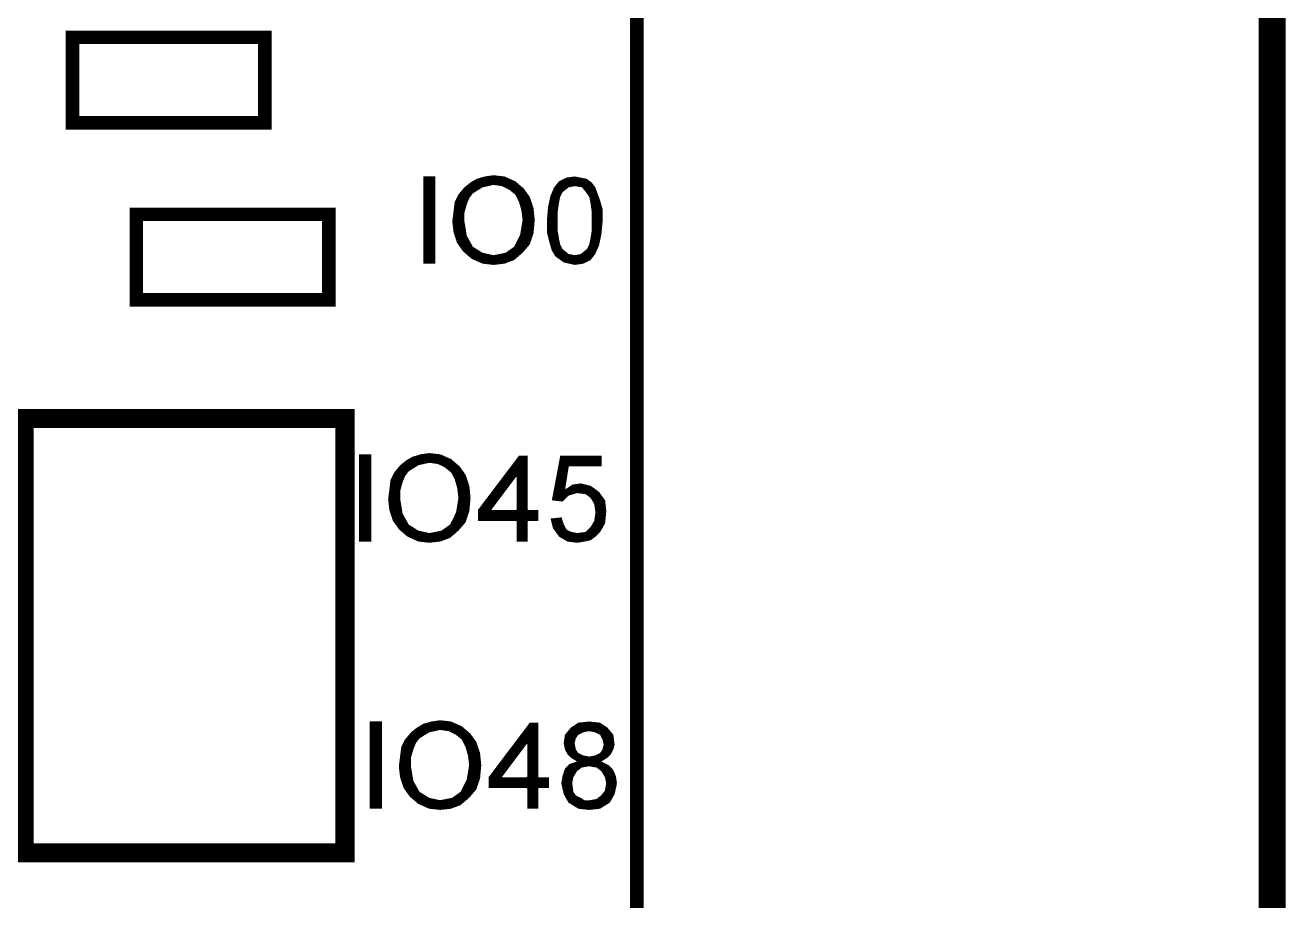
# Model space of a CAD drawing. Extents: x 1.22 to 3.09, y 1.23 to 6.
# Drawn here: x 2.4283 to 2.8925, y 4.3204 to 4.643 of the extents above; entities that cross this region are included whole.
import ezdxf

# ---------------------------------------------------------------- set-up
doc = ezdxf.new("R2010")
doc.units = 0
doc.layers.add('SST001126_PHO', color=11, linetype='CONTINUOUS')

msp = doc.modelspace()

# ---------------------------------------------------------------- linework, layer by layer
at = {"layer": 'SST001126_PHO'}
for points, const_width in [([(2.88754, 5.70633), (2.88754, 3.59783)], 0.01), ([(2.65354, 5.62687), (2.65354, 1.43433)], 0.005), ([(2.44573, 4.63852), (2.44573, 4.60702), (2.5166, 4.60702), (2.5166, 4.63852), (2.44573, 4.63852)], 0.005), ([(2.57885, 4.58676), (2.57538, 4.58676), (2.57538, 4.55562), (2.57885, 4.55562), (2.57885, 4.58676)], 0.001), ([(2.576, 4.55562), (2.576, 4.58676)], 0.001), ([(2.577, 4.55562), (2.577, 4.58676)], 0.001), ([(2.578, 4.55562), (2.578, 4.58676)], 0.001), ([(2.61545, 4.57119), (2.61502, 4.57555), (2.61372, 4.57944), (2.61157, 4.58246), (2.60854, 4.58505), (2.60466, 4.58677), (2.60078, 4.5872), (2.59776, 4.58677), (2.59473, 4.58591), (2.59258, 4.58462), (2.59041, 4.58288), (2.58825, 4.58029), (2.58698, 4.57774), (2.5861, 4.57074), (2.58654, 4.56683), (2.58783, 4.56294), (2.58999, 4.55992), (2.59301, 4.55733), (2.59689, 4.55561), (2.60078, 4.55517), (2.60468, 4.55561), (2.60811, 4.55689), (2.61114, 4.55949), (2.61373, 4.56251), (2.61502, 4.56638), (2.61545, 4.57119)], 0.001), ([(2.595, 4.58273), (2.595, 4.58598)], 0.001), ([(2.596, 4.58336), (2.596, 4.58627)], 0.001), ([(2.597, 4.58381), (2.597, 4.58655)], 0.001), ([(2.598, 4.58403), (2.598, 4.58681)], 0.001), ([(2.599, 4.58425), (2.599, 4.58695)], 0.001), ([(2.6, 4.58448), (2.6, 4.58709)], 0.001), ([(2.601, 4.58461), (2.601, 4.58718)], 0.001), ([(2.602, 4.58447), (2.602, 4.58707)], 0.001), ([(2.603, 4.58432), (2.603, 4.58696)], 0.001), ([(2.604, 4.58418), (2.604, 4.58685)], 0.001), ([(2.605, 4.5837), (2.605, 4.58662)], 0.001), ([(2.606, 4.5832), (2.606, 4.58618)], 0.001), ([(2.64046, 4.57514), (2.63959, 4.57818), (2.63783, 4.583), (2.63658, 4.58467), (2.63494, 4.5859), (2.63067, 4.58675), (2.62771, 4.58633), (2.62521, 4.58508), (2.62353, 4.58298), (2.62224, 4.57996), (2.62136, 4.57602), (2.62092, 4.57072), (2.62092, 4.56679), (2.6218, 4.56328), (2.62267, 4.56023), (2.62392, 4.55814), (2.62688, 4.55603), (2.63071, 4.55518), (2.63366, 4.5556), (2.63617, 4.55686), (2.63784, 4.55895), (2.63914, 4.56197), (2.64001, 4.56591), (2.64046, 4.57077), (2.64046, 4.57514)], 0.001), ([(2.627, 4.58272), (2.627, 4.58597)], 0.001), ([(2.628, 4.58352), (2.628, 4.58637)], 0.001), ([(2.629, 4.58386), (2.629, 4.58651)], 0.001), ([(2.63, 4.58406), (2.63, 4.58666)], 0.001), ([(2.631, 4.58414), (2.631, 4.58669)], 0.001), ([(2.632, 4.58398), (2.632, 4.58649)], 0.001), ([(2.633, 4.58381), (2.633, 4.58629)], 0.001), ([(2.634, 4.58325), (2.634, 4.58609)], 0.001), ([(2.61199, 4.57119), (2.61198, 4.57111), (2.61109, 4.56575), (2.61105, 4.56561), (2.60881, 4.56114), (2.60866, 4.56096), (2.60553, 4.55873), (2.60534, 4.55865), (2.60087, 4.55775), (2.60067, 4.55776), (2.59665, 4.55865), (2.59649, 4.55871), (2.59292, 4.56094), (2.59275, 4.56113), (2.59052, 4.56514), (2.59046, 4.5653), (2.58957, 4.57066), (2.58956, 4.57074), (2.58956, 4.57387), (2.58958, 4.57401), (2.59047, 4.57713), (2.59049, 4.57718), (2.59138, 4.57941), (2.59145, 4.57953), (2.59279, 4.58131), (2.59292, 4.58143), (2.59649, 4.58367), (2.59665, 4.58373), (2.60067, 4.58462), (2.60085, 4.58463), (2.60397, 4.58418), (2.60413, 4.58414), (2.6068, 4.5828), (2.60689, 4.58274), (2.60912, 4.58095)], 0.001), ([(2.59, 4.57547), (2.59, 4.58239)], 0.001), ([(2.591, 4.57845), (2.591, 4.58335)], 0.001), ([(2.592, 4.58026), (2.592, 4.58415)], 0.001), ([(2.593, 4.58148), (2.593, 4.58487)], 0.001), ([(2.594, 4.58211), (2.594, 4.58547)], 0.001), ([(2.607, 4.58265), (2.607, 4.58573)], 0.001), ([(2.608, 4.58185), (2.608, 4.58529)], 0.001), ([(2.609, 4.58105), (2.609, 4.58466)], 0.001), ([(2.61, 4.57931), (2.61, 4.5838)], 0.001), ([(2.611, 4.57674), (2.611, 4.58294)], 0.001), ([(2.612, 4.5605), (2.612, 4.58185)], 0.001), ([(2.623, 4.55968), (2.623, 4.58174)], 0.001), ([(2.63654, 4.56216), (2.63649, 4.56204), (2.6356, 4.56025), (2.63546, 4.56008), (2.63323, 4.5583), (2.63302, 4.5582), (2.63079, 4.55775), (2.63059, 4.55775), (2.62836, 4.5582), (2.62814, 4.5583), (2.62591, 4.56008), (2.62578, 4.56025), (2.62488, 4.56204), (2.62484, 4.56216), (2.62439, 4.5644), (2.62439, 4.56441), (2.62394, 4.56709), (2.62394, 4.56717), (2.62394, 4.57431), (2.62394, 4.57439), (2.62439, 4.57751), (2.62439, 4.57754), (2.62484, 4.57977), (2.62488, 4.5799), (2.62578, 4.58168), (2.62591, 4.58185), (2.62814, 4.58363), (2.62836, 4.58373), (2.63059, 4.58418), (2.63077, 4.58418), (2.63345, 4.58374), (2.63376, 4.58356), (2.63554, 4.58132), (2.63557, 4.58129), (2.63646, 4.57995), (2.63654, 4.57977)], 0.001), ([(2.624, 4.57479), (2.624, 4.58357)], 0.001), ([(2.625, 4.58013), (2.625, 4.58482)], 0.001), ([(2.626, 4.58192), (2.626, 4.58547)], 0.001), ([(2.635, 4.582), (2.635, 4.58586)], 0.001), ([(2.636, 4.58064), (2.636, 4.58511)], 0.001), ([(2.637, 4.57741), (2.637, 4.58411)], 0.001), ([(2.638, 4.55931), (2.638, 4.58254)], 0.001), ([(2.587, 4.56544), (2.587, 4.57779)], 0.001), ([(2.588, 4.56271), (2.588, 4.57979)], 0.001), ([(2.589, 4.56131), (2.589, 4.58119)], 0.001), ([(2.60912, 4.58095), (2.60926, 4.58079), (2.6106, 4.57811), (2.61063, 4.57802), (2.61153, 4.5749), (2.61154, 4.57482), (2.61199, 4.57125), (2.61199, 4.57119)], 0.001), ([(2.613, 4.56166), (2.613, 4.58045)], 0.001), ([(2.614, 4.56333), (2.614, 4.5786)], 0.001), ([(2.622, 4.56257), (2.622, 4.5789)], 0.001), ([(2.63654, 4.57977), (2.63698, 4.57754), (2.63699, 4.57751), (2.63743, 4.57439), (2.63744, 4.57431)], 0.001), ([(2.639, 4.56165), (2.639, 4.57979)], 0.001), ([(2.64, 4.56585), (2.64, 4.57673)], 0.001), ([(2.5401, 4.5418), (2.5401, 4.5733), (2.46923, 4.5733), (2.46923, 4.5418), (2.5401, 4.5418)], 0.005), ([(2.615, 4.56633), (2.615, 4.5756)], 0.001), ([(2.63744, 4.57431), (2.63744, 4.56717), (2.63743, 4.56709), (2.63698, 4.56441), (2.63698, 4.5644), (2.63654, 4.56216)], 0.001), ([(2.59, 4.55991), (2.59, 4.56808)], 0.001), ([(2.621, 4.56647), (2.621, 4.57169)], 0.001), ([(2.591, 4.55905), (2.591, 4.56428)], 0.001), ([(2.61, 4.55852), (2.61, 4.56352)], 0.001), ([(2.611, 4.55937), (2.611, 4.56552)], 0.001), ([(2.624, 4.55809), (2.624, 4.56676)], 0.001), ([(2.637, 4.55789), (2.637, 4.5645)], 0.001), ([(2.592, 4.5582), (2.592, 4.56248)], 0.001), ([(2.593, 4.55734), (2.593, 4.5609)], 0.001), ([(2.594, 4.55689), (2.594, 4.56027)], 0.001), ([(2.595, 4.55645), (2.595, 4.55965)], 0.001), ([(2.596, 4.556), (2.596, 4.55902)], 0.001), ([(2.597, 4.55559), (2.597, 4.55857)], 0.001), ([(2.598, 4.55548), (2.598, 4.55835)], 0.001), ([(2.599, 4.55537), (2.599, 4.55813)], 0.001), ([(2.603, 4.55542), (2.603, 4.55818)], 0.001), ([(2.604, 4.55553), (2.604, 4.55838)], 0.001), ([(2.605, 4.55573), (2.605, 4.55858)], 0.001), ([(2.606, 4.5561), (2.606, 4.55906)], 0.001), ([(2.607, 4.55648), (2.607, 4.55978)], 0.001), ([(2.608, 4.55685), (2.608, 4.56049)], 0.001), ([(2.609, 4.55766), (2.609, 4.56152)], 0.001), ([(2.625, 4.55737), (2.625, 4.5618)], 0.001), ([(2.626, 4.55666), (2.626, 4.56001)], 0.001), ([(2.627, 4.556), (2.627, 4.55921)], 0.001), ([(2.628, 4.55578), (2.628, 4.55841)], 0.001), ([(2.633, 4.55551), (2.633, 4.5582)], 0.001), ([(2.634, 4.55577), (2.634, 4.55891)], 0.001), ([(2.635, 4.55627), (2.635, 4.55971)], 0.001), ([(2.636, 4.55677), (2.636, 4.56105)], 0.001), ([(2.6, 4.55526), (2.6, 4.5579)], 0.001), ([(2.601, 4.5552), (2.601, 4.55778)], 0.001), ([(2.602, 4.55531), (2.602, 4.55798)], 0.001), ([(2.629, 4.55556), (2.629, 4.55807)], 0.001), ([(2.63, 4.55534), (2.63, 4.55787)], 0.001), ([(2.631, 4.55522), (2.631, 4.5578)], 0.001), ([(2.632, 4.55536), (2.632, 4.558)], 0.001), ([(2.54609, 4.49813), (2.54609, 4.33813), (2.42798, 4.33813), (2.42798, 4.49813), (2.54609, 4.49813)], 0.007), ([(2.55523, 4.4844), (2.55176, 4.4844), (2.55176, 4.45326), (2.55523, 4.45326), (2.55523, 4.4844)], 0.001), ([(2.552, 4.45326), (2.552, 4.4844)], 0.001), ([(2.553, 4.45326), (2.553, 4.4844)], 0.001), ([(2.554, 4.45326), (2.554, 4.4844)], 0.001), ([(2.555, 4.45326), (2.555, 4.4844)], 0.001), ([(2.59139, 4.47319), (2.5901, 4.47708), (2.58794, 4.48009), (2.58492, 4.48269), (2.58104, 4.48441), (2.57716, 4.48484), (2.57413, 4.48441), (2.57111, 4.48354), (2.56896, 4.48226), (2.56679, 4.48052), (2.56463, 4.47793), (2.56335, 4.47538), (2.56248, 4.46838), (2.56291, 4.46447), (2.56421, 4.46057), (2.56637, 4.45756), (2.56939, 4.45497), (2.57327, 4.45324), (2.57715, 4.45281), (2.58106, 4.45325), (2.58449, 4.45453), (2.58751, 4.45713), (2.5901, 4.46015), (2.59139, 4.46402), (2.59183, 4.46883)], 0.001), ([(2.573, 4.48136), (2.573, 4.48408)], 0.001), ([(2.574, 4.48158), (2.574, 4.48437)], 0.001), ([(2.575, 4.48181), (2.575, 4.48453)], 0.001), ([(2.576, 4.48203), (2.576, 4.48468)], 0.001), ([(2.577, 4.48225), (2.577, 4.48482)], 0.001), ([(2.578, 4.48216), (2.578, 4.48475)], 0.001), ([(2.579, 4.48202), (2.579, 4.48464)], 0.001), ([(2.58, 4.48187), (2.58, 4.48453)], 0.001), ([(2.581, 4.48153), (2.581, 4.48441)], 0.001), ([(2.582, 4.48103), (2.582, 4.48398)], 0.001), ([(2.61683, 4.46386), (2.61332, 4.46386), (2.61282, 4.46436), (2.61282, 4.48395), (2.61044, 4.48395), (2.59551, 4.4642), (2.59551, 4.46085), (2.6093, 4.46085), (2.6098, 4.46035), (2.6098, 4.45326), (2.61282, 4.45326), (2.61282, 4.46035), (2.61332, 4.46085), (2.61683, 4.46085), (2.61683, 4.46386)], 0.001), ([(2.611, 4.45326), (2.611, 4.48395)], 0.001), ([(2.612, 4.45326), (2.612, 4.48395)], 0.001), ([(2.64183, 4.46391), (2.6414, 4.46775), (2.6393, 4.4707), (2.63632, 4.47283), (2.63293, 4.47368), (2.63002, 4.47326), (2.62743, 4.47154), (2.62665, 4.47195), (2.62666, 4.47203), (2.628, 4.48051), (2.62849, 4.48093), (2.64005, 4.48093), (2.64005, 4.48395), (2.62578, 4.48395), (2.62284, 4.46837), (2.62608, 4.46801), (2.62814, 4.47007), (2.62836, 4.4702), (2.63148, 4.47109), (2.63169, 4.47111), (2.63481, 4.47066), (2.63504, 4.47057), (2.63683, 4.46923), (2.63696, 4.46908), (2.6383, 4.46685), (2.63836, 4.46667), (2.63881, 4.46354), (2.63882, 4.46347), (2.63881, 4.4634), (2.63836, 4.46027), (2.6383, 4.46009), (2.63696, 4.45786), (2.63688, 4.45776), (2.6351, 4.45597), (2.63481, 4.45583), (2.63169, 4.45539), (2.63152, 4.45539), (2.62929, 4.45584), (2.62916, 4.45588), (2.62738, 4.45677), (2.62715, 4.457), (2.62626, 4.45878), (2.62623, 4.45885), (2.62547, 4.46114), (2.62242, 4.4608), (2.62315, 4.45788), (2.62527, 4.45492), (2.62821, 4.45324), (2.63161, 4.45281), (2.63421, 4.45325), (2.63632, 4.45367), (2.63799, 4.45492), (2.6397, 4.45663), (2.6414, 4.45961), (2.64183, 4.46391)], 0.001), ([(2.626, 4.46802), (2.626, 4.48395)], 0.001), ([(2.627, 4.47418), (2.627, 4.48395)], 0.001), ([(2.628, 4.48051), (2.628, 4.48395)], 0.001), ([(2.629, 4.48093), (2.629, 4.48395)], 0.001), ([(2.63, 4.48093), (2.63, 4.48395)], 0.001), ([(2.631, 4.48093), (2.631, 4.48395)], 0.001), ([(2.632, 4.48093), (2.632, 4.48395)], 0.001), ([(2.633, 4.48093), (2.633, 4.48395)], 0.001), ([(2.634, 4.48093), (2.634, 4.48395)], 0.001), ([(2.635, 4.48093), (2.635, 4.48395)], 0.001), ([(2.636, 4.48093), (2.636, 4.48395)], 0.001), ([(2.637, 4.48093), (2.637, 4.48395)], 0.001), ([(2.638, 4.48093), (2.638, 4.48395)], 0.001), ([(2.639, 4.48093), (2.639, 4.48395)], 0.001), ([(2.64, 4.48093), (2.64, 4.48395)], 0.001), ([(2.58837, 4.46883), (2.58836, 4.46875), (2.58747, 4.46339), (2.58742, 4.46325), (2.58519, 4.45878), (2.58503, 4.4586), (2.58191, 4.45637), (2.58172, 4.45628), (2.57725, 4.45539), (2.57705, 4.45539), (2.57303, 4.45629), (2.57287, 4.45635), (2.5693, 4.45858), (2.56913, 4.45876), (2.5669, 4.46278), (2.56684, 4.46294), (2.56595, 4.4683), (2.56594, 4.46838), (2.56594, 4.47151), (2.56596, 4.47164), (2.56685, 4.47477), (2.56687, 4.47482), (2.56776, 4.47705), (2.56783, 4.47716), (2.56917, 4.47895), (2.5693, 4.47907), (2.57287, 4.4813), (2.57303, 4.48137), (2.57705, 4.48226), (2.57723, 4.48227), (2.58035, 4.48182), (2.5805, 4.48177), (2.58318, 4.48044), (2.58327, 4.48038), (2.5855, 4.47859), (2.58564, 4.47843), (2.58698, 4.47575), (2.58701, 4.47566), (2.5879, 4.47254), (2.58792, 4.47246), (2.58837, 4.46889), (2.58837, 4.46883)], 0.001), ([(2.566, 4.47178), (2.566, 4.47957)], 0.001), ([(2.567, 4.47514), (2.567, 4.48069)], 0.001), ([(2.568, 4.47739), (2.568, 4.48149)], 0.001), ([(2.569, 4.47873), (2.569, 4.48228)], 0.001), ([(2.57, 4.47951), (2.57, 4.48288)], 0.001), ([(2.571, 4.48013), (2.571, 4.48348)], 0.001), ([(2.572, 4.48076), (2.572, 4.4838)], 0.001), ([(2.583, 4.48053), (2.583, 4.48354)], 0.001), ([(2.584, 4.4798), (2.584, 4.4831)], 0.001), ([(2.585, 4.479), (2.585, 4.48262)], 0.001), ([(2.586, 4.4777), (2.586, 4.48176)], 0.001), ([(2.587, 4.47569), (2.587, 4.4809)], 0.001), ([(2.588, 4.47181), (2.588, 4.48002)], 0.001), ([(2.607, 4.47463), (2.607, 4.4794)], 0.001), ([(2.608, 4.47597), (2.608, 4.48072)], 0.001), ([(2.609, 4.47726), (2.609, 4.48205)], 0.001), ([(2.61, 4.45326), (2.61, 4.48337)], 0.001), ([(2.625, 4.46813), (2.625, 4.47981)], 0.001), ([(2.564, 4.46121), (2.564, 4.47667)], 0.001), ([(2.565, 4.45947), (2.565, 4.47837)], 0.001), ([(2.589, 4.45886), (2.589, 4.47862)], 0.001), ([(2.59, 4.46003), (2.59, 4.47722)], 0.001), ([(2.6098, 4.47686), (2.6098, 4.46436), (2.6093, 4.46386), (2.59992, 4.46386), (2.59942, 4.46436), (2.59952, 4.46466), (2.6089, 4.47716), (2.6098, 4.47686)], 0.001), ([(2.604, 4.47063), (2.604, 4.47543)], 0.001), ([(2.605, 4.47197), (2.605, 4.47675)], 0.001), ([(2.606, 4.4733), (2.606, 4.47808)], 0.001), ([(2.563, 4.46421), (2.563, 4.47254)], 0.001), ([(2.591, 4.46284), (2.591, 4.47437)], 0.001), ([(2.59183, 4.46883), (2.59139, 4.47319)], 0.001), ([(2.6, 4.4653), (2.6, 4.47014)], 0.001), ([(2.601, 4.46663), (2.601, 4.47146)], 0.001), ([(2.602, 4.46797), (2.602, 4.47278)], 0.001), ([(2.603, 4.4693), (2.603, 4.47411)], 0.001), ([(2.624, 4.46824), (2.624, 4.47453)], 0.001), ([(2.627, 4.46893), (2.627, 4.47148)], 0.001), ([(2.628, 4.46993), (2.628, 4.47191)], 0.001), ([(2.629, 4.47038), (2.629, 4.47258)], 0.001), ([(2.63, 4.47067), (2.63, 4.47325)], 0.001), ([(2.631, 4.47096), (2.631, 4.4734)], 0.001), ([(2.632, 4.47106), (2.632, 4.47354)], 0.001), ([(2.633, 4.47092), (2.633, 4.47366)], 0.001), ([(2.634, 4.47078), (2.634, 4.47341)], 0.001), ([(2.635, 4.4706), (2.635, 4.47316)], 0.001), ([(2.636, 4.46985), (2.636, 4.47291)], 0.001), ([(2.637, 4.46902), (2.637, 4.47234)], 0.001), ([(2.638, 4.46735), (2.638, 4.47163)], 0.001), ([(2.639, 4.45593), (2.639, 4.47091)], 0.001), ([(2.566, 4.45807), (2.566, 4.46798)], 0.001), ([(2.588, 4.45769), (2.588, 4.46657)], 0.001), ([(2.597, 4.46085), (2.597, 4.46616)], 0.001), ([(2.598, 4.46085), (2.598, 4.46749)], 0.001), ([(2.599, 4.46085), (2.599, 4.46881)], 0.001), ([(2.623, 4.46835), (2.623, 4.46924)], 0.001), ([(2.64, 4.45716), (2.64, 4.46972)], 0.001), ([(2.641, 4.45891), (2.641, 4.46832)], 0.001), ([(2.567, 4.45702), (2.567, 4.46259)], 0.001), ([(2.568, 4.45616), (2.568, 4.46079)], 0.001), ([(2.587, 4.45669), (2.587, 4.4624)], 0.001), ([(2.596, 4.46085), (2.596, 4.46484)], 0.001), ([(2.6, 4.46085), (2.6, 4.46386)], 0.001), ([(2.601, 4.46085), (2.601, 4.46386)], 0.001), ([(2.602, 4.46085), (2.602, 4.46386)], 0.001), ([(2.603, 4.46085), (2.603, 4.46386)], 0.001), ([(2.604, 4.46085), (2.604, 4.46386)], 0.001), ([(2.605, 4.46085), (2.605, 4.46386)], 0.001), ([(2.606, 4.46085), (2.606, 4.46386)], 0.001), ([(2.607, 4.46085), (2.607, 4.46386)], 0.001), ([(2.608, 4.46085), (2.608, 4.46386)], 0.001), ([(2.609, 4.46085), (2.609, 4.46386)], 0.001), ([(2.613, 4.46073), (2.613, 4.46398)], 0.001), ([(2.614, 4.46085), (2.614, 4.46386)], 0.001), ([(2.615, 4.46085), (2.615, 4.46386)], 0.001), ([(2.616, 4.46085), (2.616, 4.46386)], 0.001), ([(2.623, 4.45849), (2.623, 4.46087)], 0.001), ([(2.624, 4.45669), (2.624, 4.46098)], 0.001), ([(2.625, 4.45529), (2.625, 4.46109)], 0.001), ([(2.569, 4.4553), (2.569, 4.45899)], 0.001), ([(2.57, 4.4547), (2.57, 4.45814)], 0.001), ([(2.571, 4.45425), (2.571, 4.45752)], 0.001), ([(2.572, 4.45381), (2.572, 4.45689)], 0.001), ([(2.573, 4.45336), (2.573, 4.45629)], 0.001), ([(2.574, 4.45316), (2.574, 4.45607)], 0.001), ([(2.581, 4.45324), (2.581, 4.45614)], 0.001), ([(2.582, 4.4536), (2.582, 4.45643)], 0.001), ([(2.583, 4.45398), (2.583, 4.45715)], 0.001), ([(2.584, 4.45435), (2.584, 4.45786)], 0.001), ([(2.585, 4.45497), (2.585, 4.45857)], 0.001), ([(2.586, 4.45583), (2.586, 4.4604)], 0.001), ([(2.626, 4.4545), (2.626, 4.45955)], 0.001), ([(2.627, 4.45393), (2.627, 4.4573)], 0.001), ([(2.628, 4.45336), (2.628, 4.45646)], 0.001), ([(2.636, 4.45361), (2.636, 4.45688)], 0.001), ([(2.637, 4.45418), (2.637, 4.45792)], 0.001), ([(2.638, 4.45493), (2.638, 4.45959)], 0.001), ([(2.575, 4.45305), (2.575, 4.45585)], 0.001), ([(2.576, 4.45294), (2.576, 4.45563)], 0.001), ([(2.577, 4.45283), (2.577, 4.4554)], 0.001), ([(2.578, 4.45291), (2.578, 4.45554)], 0.001), ([(2.579, 4.45302), (2.579, 4.45574)], 0.001), ([(2.58, 4.45313), (2.58, 4.45594)], 0.001), ([(2.629, 4.45314), (2.629, 4.45596)], 0.001), ([(2.63, 4.45302), (2.63, 4.45569)], 0.001), ([(2.631, 4.45289), (2.631, 4.45549)], 0.001), ([(2.632, 4.45288), (2.632, 4.45543)], 0.001), ([(2.633, 4.45305), (2.633, 4.45557)], 0.001), ([(2.634, 4.45321), (2.634, 4.45572)], 0.001), ([(2.635, 4.45341), (2.635, 4.4559)], 0.001), ([(2.59577, 4.3704), (2.59533, 4.37476), (2.59403, 4.37865), (2.59188, 4.38167), (2.58886, 4.38426), (2.58498, 4.38599), (2.5811, 4.38642), (2.57807, 4.38598), (2.57504, 4.38512), (2.5729, 4.38383), (2.57073, 4.3821), (2.56857, 4.3795), (2.56729, 4.37695), (2.56642, 4.36995), (2.56685, 4.36605), (2.56815, 4.36215), (2.5703, 4.35914), (2.57333, 4.35654), (2.57721, 4.35482), (2.58109, 4.35439), (2.58499, 4.35482), (2.58842, 4.35611), (2.59145, 4.3587), (2.59404, 4.36172), (2.59533, 4.36559), (2.59577, 4.3704)], 0.001), ([(2.581, 4.38384), (2.581, 4.3864)], 0.001), ([(2.55916, 4.38597), (2.5557, 4.38597), (2.5557, 4.35483), (2.55916, 4.35483), (2.55916, 4.38597)], 0.001), ([(2.556, 4.35483), (2.556, 4.38597)], 0.001), ([(2.557, 4.35483), (2.557, 4.38597)], 0.001), ([(2.558, 4.35483), (2.558, 4.38597)], 0.001), ([(2.559, 4.35483), (2.559, 4.38597)], 0.001), ([(2.59231, 4.3704), (2.5923, 4.37032), (2.59141, 4.36496), (2.59136, 4.36482), (2.58913, 4.36036), (2.58897, 4.36017), (2.58585, 4.35794), (2.58565, 4.35786), (2.58119, 4.35697), (2.58098, 4.35697), (2.57697, 4.35786), (2.57681, 4.35792), (2.57324, 4.36016), (2.57307, 4.36034), (2.57083, 4.36436), (2.57078, 4.36452), (2.56988, 4.36987), (2.56988, 4.36996), (2.56988, 4.37308), (2.5699, 4.37322), (2.57079, 4.37634), (2.57081, 4.37639), (2.5717, 4.37862), (2.57176, 4.37874), (2.5731, 4.38052), (2.57324, 4.38065), (2.57681, 4.38288), (2.57697, 4.38294), (2.58098, 4.38384), (2.58116, 4.38384), (2.58429, 4.3834), (2.58444, 4.38335), (2.58712, 4.38201), (2.58721, 4.38195), (2.58944, 4.38017), (2.58957, 4.38), (2.59091, 4.37732), (2.59095, 4.37724), (2.59184, 4.37411), (2.59186, 4.37404), (2.5923, 4.37046), (2.59231, 4.3704)], 0.001), ([(2.571, 4.37688), (2.571, 4.38231)], 0.001), ([(2.572, 4.37905), (2.572, 4.38311)], 0.001), ([(2.573, 4.38039), (2.573, 4.38389)], 0.001), ([(2.574, 4.38112), (2.574, 4.38449)], 0.001), ([(2.575, 4.38175), (2.575, 4.38509)], 0.001), ([(2.576, 4.38237), (2.576, 4.38539)], 0.001), ([(2.577, 4.38295), (2.577, 4.38568)], 0.001), ([(2.578, 4.38317), (2.578, 4.38596)], 0.001), ([(2.579, 4.3834), (2.579, 4.38612)], 0.001), ([(2.58, 4.38362), (2.58, 4.38626)], 0.001), ([(2.582, 4.38372), (2.582, 4.38632)], 0.001), ([(2.583, 4.38358), (2.583, 4.3862)], 0.001), ([(2.584, 4.38344), (2.584, 4.38609)], 0.001), ([(2.585, 4.38307), (2.585, 4.38598)], 0.001), ([(2.586, 4.38257), (2.586, 4.38553)], 0.001), ([(2.587, 4.38207), (2.587, 4.38509)], 0.001), ([(2.588, 4.38132), (2.588, 4.38464)], 0.001), ([(2.589, 4.38052), (2.589, 4.38414)], 0.001), ([(2.59, 4.37915), (2.59, 4.38328)], 0.001), ([(2.591, 4.37705), (2.591, 4.38242)], 0.001), ([(2.62077, 4.36544), (2.61725, 4.36544), (2.61675, 4.36594), (2.61675, 4.38553), (2.61438, 4.38553), (2.59945, 4.36577), (2.59945, 4.36242), (2.61323, 4.36242), (2.61373, 4.36192), (2.61373, 4.35483), (2.61675, 4.35483), (2.61675, 4.36192), (2.61725, 4.36242), (2.62077, 4.36242), (2.62077, 4.36544)], 0.001), ([(2.612, 4.37762), (2.612, 4.38238)], 0.001), ([(2.613, 4.37888), (2.613, 4.38371)], 0.001), ([(2.614, 4.35483), (2.614, 4.38503)], 0.001), ([(2.615, 4.35483), (2.615, 4.38553)], 0.001), ([(2.616, 4.35483), (2.616, 4.38553)], 0.001), ([(2.6445, 4.36834), (2.64285, 4.36999), (2.64024, 4.37129), (2.63997, 4.37174), (2.64021, 4.37217), (2.64239, 4.37348), (2.64363, 4.37472), (2.64446, 4.37638), (2.64487, 4.37802), (2.64445, 4.38136), (2.64236, 4.38387), (2.63984, 4.38554), (2.636, 4.38597), (2.63216, 4.38554), (2.62964, 4.38387), (2.62755, 4.38135), (2.62713, 4.37845), (2.62755, 4.37637), (2.62838, 4.37472), (2.62962, 4.37348), (2.6318, 4.37217), (2.63204, 4.37174), (2.6317, 4.37127), (2.62913, 4.37041), (2.62751, 4.36879), (2.62667, 4.36626), (2.62624, 4.36372), (2.6271, 4.35987), (2.62878, 4.35692), (2.63215, 4.35482), (2.636, 4.35439), (2.63985, 4.35482), (2.64322, 4.35692), (2.64491, 4.35987), (2.64576, 4.36372)], 0.001), ([(2.628, 4.37547), (2.628, 4.38189)], 0.001), ([(2.629, 4.37409), (2.629, 4.38309)], 0.001), ([(2.63, 4.37325), (2.63, 4.3841)], 0.001), ([(2.64186, 4.37799), (2.64184, 4.37787), (2.6414, 4.37608), (2.64133, 4.37593), (2.64044, 4.37459), (2.64024, 4.37442), (2.63846, 4.37353), (2.63833, 4.37348), (2.6361, 4.37304), (2.6359, 4.37304), (2.63367, 4.37348), (2.63355, 4.37353), (2.63176, 4.37442), (2.63157, 4.37459), (2.63068, 4.37593), (2.6306, 4.37611), (2.63016, 4.37834), (2.63015, 4.37844), (2.63016, 4.37856), (2.63061, 4.38034), (2.63068, 4.3805), (2.63157, 4.38184), (2.63176, 4.38201), (2.63355, 4.3829), (2.63367, 4.38295), (2.6359, 4.38339), (2.6361, 4.38339), (2.63833, 4.38295), (2.63846, 4.3829), (2.64024, 4.38201), (2.64047, 4.38179), (2.64136, 4.38), (2.6414, 4.3799), (2.64184, 4.37811), (2.64186, 4.37799)], 0.001), ([(2.631, 4.38099), (2.631, 4.38477)], 0.001), ([(2.632, 4.38213), (2.632, 4.38544)], 0.001), ([(2.633, 4.38263), (2.633, 4.38564)], 0.001), ([(2.634, 4.38301), (2.634, 4.38575)], 0.001), ([(2.635, 4.38321), (2.635, 4.38586)], 0.001), ([(2.636, 4.3834), (2.636, 4.38597)], 0.001), ([(2.637, 4.38321), (2.637, 4.38586)], 0.001), ([(2.638, 4.38301), (2.638, 4.38575)], 0.001), ([(2.639, 4.38263), (2.639, 4.38564)], 0.001), ([(2.64, 4.38213), (2.64, 4.38544)], 0.001), ([(2.641, 4.38072), (2.641, 4.38477)], 0.001), ([(2.642, 4.37324), (2.642, 4.38411)], 0.001), ([(2.643, 4.37409), (2.643, 4.3831)], 0.001), ([(2.644, 4.37546), (2.644, 4.3819)], 0.001), ([(2.568, 4.3626), (2.568, 4.37837)], 0.001), ([(2.569, 4.36096), (2.569, 4.38002)], 0.001), ([(2.57, 4.37358), (2.57, 4.38122)], 0.001), ([(2.592, 4.37288), (2.592, 4.3815)], 0.001), ([(2.593, 4.36051), (2.593, 4.3801)], 0.001), ([(2.594, 4.36168), (2.594, 4.3787)], 0.001), ([(2.61373, 4.37844), (2.61373, 4.36594), (2.61323, 4.36544), (2.60386, 4.36544), (2.60336, 4.36594), (2.60346, 4.36624), (2.61283, 4.37874), (2.61373, 4.37844)], 0.001), ([(2.608, 4.37229), (2.608, 4.37709)], 0.001), ([(2.609, 4.37362), (2.609, 4.37841)], 0.001), ([(2.61, 4.37496), (2.61, 4.37973)], 0.001), ([(2.611, 4.37629), (2.611, 4.38106)], 0.001), ([(2.567, 4.3656), (2.567, 4.37462)], 0.001), ([(2.595, 4.3646), (2.595, 4.37576)], 0.001), ([(2.605, 4.36829), (2.605, 4.37312)], 0.001), ([(2.606, 4.36962), (2.606, 4.37444)], 0.001), ([(2.607, 4.37096), (2.607, 4.37576)], 0.001), ([(2.631, 4.37265), (2.631, 4.37544)], 0.001), ([(2.632, 4.37193), (2.632, 4.3743)], 0.001), ([(2.633, 4.36989), (2.633, 4.3738)], 0.001), ([(2.634, 4.37013), (2.634, 4.37342)], 0.001), ([(2.635, 4.3703), (2.635, 4.37322)], 0.001), ([(2.636, 4.37046), (2.636, 4.37303)], 0.001), ([(2.637, 4.3703), (2.637, 4.37322)], 0.001), ([(2.638, 4.37013), (2.638, 4.37342)], 0.001), ([(2.639, 4.3699), (2.639, 4.3738)], 0.001), ([(2.64, 4.37192), (2.64, 4.3743)], 0.001), ([(2.641, 4.37264), (2.641, 4.37543)], 0.001), ([(2.57, 4.35956), (2.57, 4.36918)], 0.001), ([(2.592, 4.35934), (2.592, 4.36852)], 0.001), ([(2.601, 4.36242), (2.601, 4.36782)], 0.001), ([(2.602, 4.36242), (2.602, 4.36915)], 0.001), ([(2.603, 4.36242), (2.603, 4.37047)], 0.001), ([(2.604, 4.36696), (2.604, 4.37179)], 0.001), ([(2.628, 4.35829), (2.628, 4.36928)], 0.001), ([(2.629, 4.35679), (2.629, 4.37028)], 0.001), ([(2.62926, 4.36364), (2.62925, 4.36371), (2.62926, 4.3638), (2.62971, 4.36604), (2.62977, 4.3662), (2.63111, 4.36843), (2.63124, 4.36857), (2.63302, 4.36991), (2.63324, 4.37), (2.63592, 4.37045), (2.63608, 4.37045), (2.63876, 4.37), (2.63898, 4.36991), (2.64077, 4.36857), (2.6409, 4.36843), (2.64223, 4.3662), (2.6423, 4.36604), (2.64274, 4.3638), (2.64275, 4.36371)], 0.001), ([(2.63, 4.36658), (2.63, 4.3707)], 0.001), ([(2.631, 4.36824), (2.631, 4.37103)], 0.001), ([(2.632, 4.36914), (2.632, 4.37155)], 0.001), ([(2.64, 4.36915), (2.64, 4.37156)], 0.001), ([(2.641, 4.36825), (2.641, 4.37092)], 0.001), ([(2.642, 4.36659), (2.642, 4.37042)], 0.001), ([(2.643, 4.35678), (2.643, 4.36984)], 0.001), ([(2.644, 4.35828), (2.644, 4.36884)], 0.001), ([(2.64576, 4.36372), (2.64534, 4.36625), (2.6445, 4.36834)], 0.001), ([(2.571, 4.35854), (2.571, 4.36406)], 0.001), ([(2.591, 4.35832), (2.591, 4.3641)], 0.001), ([(2.6, 4.36242), (2.6, 4.3665)], 0.001), ([(2.604, 4.36242), (2.604, 4.36544)], 0.001), ([(2.605, 4.36242), (2.605, 4.36544)], 0.001), ([(2.606, 4.36242), (2.606, 4.36544)], 0.001), ([(2.607, 4.36242), (2.607, 4.36544)], 0.001), ([(2.608, 4.36242), (2.608, 4.36544)], 0.001), ([(2.609, 4.36242), (2.609, 4.36544)], 0.001), ([(2.61, 4.36242), (2.61, 4.36544)], 0.001), ([(2.611, 4.36242), (2.611, 4.36544)], 0.001), ([(2.612, 4.36242), (2.612, 4.36544)], 0.001), ([(2.613, 4.36242), (2.613, 4.36544)], 0.001), ([(2.617, 4.36235), (2.617, 4.36551)], 0.001), ([(2.618, 4.36242), (2.618, 4.36544)], 0.001), ([(2.619, 4.36242), (2.619, 4.36544)], 0.001), ([(2.62, 4.36242), (2.62, 4.36544)], 0.001), ([(2.627, 4.36032), (2.627, 4.36726)], 0.001), ([(2.64275, 4.36371), (2.64275, 4.36362), (2.6423, 4.36094), (2.64221, 4.36073), (2.64087, 4.35894), (2.64077, 4.35884), (2.63898, 4.3575), (2.63876, 4.35741), (2.63608, 4.35696), (2.636, 4.35696), (2.63422, 4.35696), (2.63394, 4.35704), (2.63263, 4.35792), (2.63087, 4.35879), (2.63068, 4.35896), (2.62978, 4.3603), (2.6297, 4.36051), (2.62926, 4.36364)], 0.001), ([(2.645, 4.36029), (2.645, 4.3671)], 0.001), ([(2.572, 4.35768), (2.572, 4.36226)], 0.001), ([(2.573, 4.35682), (2.573, 4.36046)], 0.001), ([(2.574, 4.35624), (2.574, 4.35968)], 0.001), ([(2.575, 4.3558), (2.575, 4.35906)], 0.001), ([(2.587, 4.35557), (2.587, 4.35877)], 0.001), ([(2.588, 4.35595), (2.588, 4.35948)], 0.001), ([(2.589, 4.3566), (2.589, 4.3602)], 0.001), ([(2.59, 4.35746), (2.59, 4.3621)], 0.001), ([(2.63, 4.35616), (2.63, 4.35998)], 0.001), ([(2.631, 4.35554), (2.631, 4.35873)], 0.001), ([(2.641, 4.35553), (2.641, 4.35912)], 0.001), ([(2.642, 4.35616), (2.642, 4.36045)], 0.001), ([(2.576, 4.35536), (2.576, 4.35843)], 0.001), ([(2.577, 4.35491), (2.577, 4.35785)], 0.001), ([(2.578, 4.35473), (2.578, 4.35763)], 0.001), ([(2.579, 4.35462), (2.579, 4.35741)], 0.001), ([(2.58, 4.35451), (2.58, 4.35719)], 0.001), ([(2.581, 4.3544), (2.581, 4.35696)], 0.001), ([(2.582, 4.35449), (2.582, 4.35713)], 0.001), ([(2.583, 4.3546), (2.583, 4.35733)], 0.001), ([(2.584, 4.35471), (2.584, 4.35753)], 0.001), ([(2.585, 4.35482), (2.585, 4.35773)], 0.001), ([(2.586, 4.3552), (2.586, 4.35805)], 0.001), ([(2.632, 4.35491), (2.632, 4.35823)], 0.001), ([(2.633, 4.35472), (2.633, 4.35767)], 0.001), ([(2.634, 4.35461), (2.634, 4.35701)], 0.001), ([(2.635, 4.3545), (2.635, 4.35696)], 0.001), ([(2.636, 4.35439), (2.636, 4.35696)], 0.001), ([(2.637, 4.3545), (2.637, 4.35712)], 0.001), ([(2.638, 4.35461), (2.638, 4.35728)], 0.001), ([(2.639, 4.35472), (2.639, 4.35752)], 0.001), ([(2.64, 4.35491), (2.64, 4.35827)], 0.001)]:
    msp.add_lwpolyline(points, dxfattribs=dict(at, const_width=const_width))

doc.saveas('drawing.dxf')
